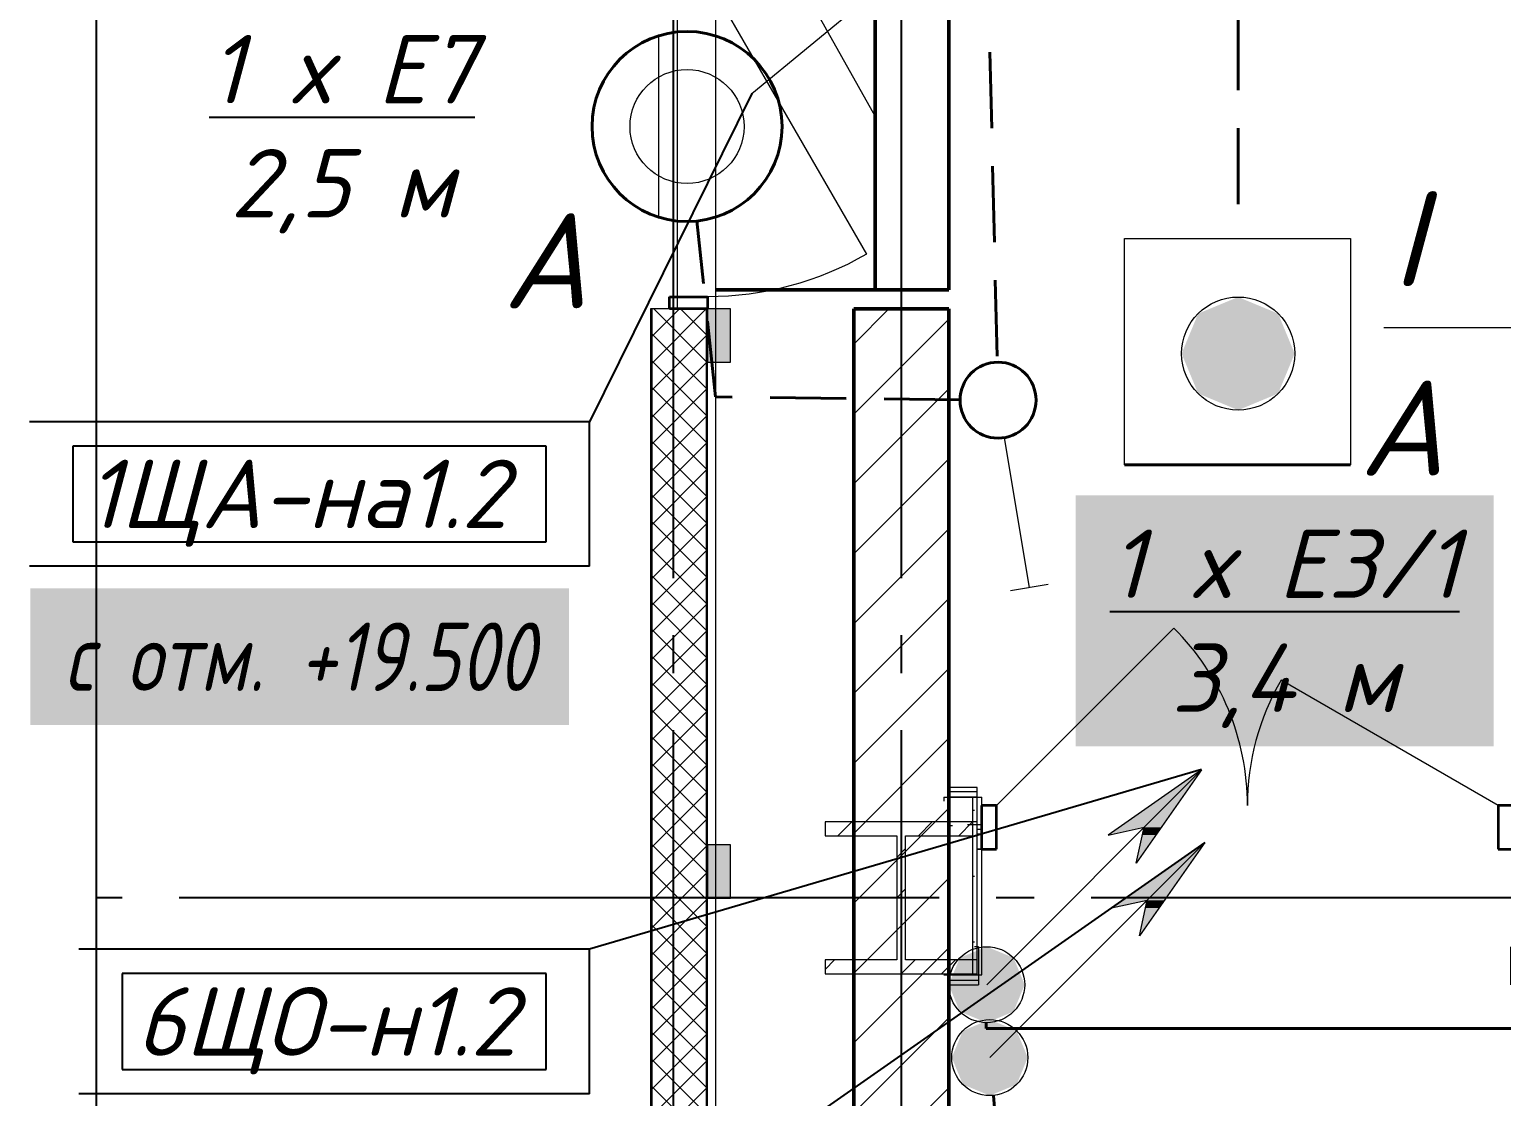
# Model space of a CAD drawing. Header units: millimetres. Extents: x 0 to 622, y 0 to 297.
# Drawn here: x 54.65 to 93.39, y 161.34 to 189.42 of the extents above; entities that cross this region are included whole.
import ezdxf

# ---------------------------------------------------------------- set-up
doc = ezdxf.new("R2010")
doc.units = ezdxf.units.MM
for name, pattern in [('JIS_02_2.0', [3, 2, -1]), ('ГОСТ 2.303 5', [24, 20, -1.5, 1, -1.5]), ('СПКБ-0000-000-АР#007$0$Achse', [2300, 0, -800, 1500, 0]), ('СПКБ-0000-000-АР#007$0$Штрихпунктирная', [900, 500, -200, 0, -200])]:
    doc.linetypes.add(name, pattern=pattern)
for name, color, linetype in [('Viewport1ForCustomObjects_0', 7, 'Continuous'), ('Viewport2ForCustomObjects_0', 7, 'Continuous'), ('СПКБ-0000-000-АР#007$0$Двери ArchiCAD', 7, 'Continuous'), ('СПКБ-0000-000-АР#007$0$Колонны новые', 7, 'Continuous'), ('СПКБ-0000-000-АР#007$0$Стены', 7, 'Continuous'), ('СПКБ-0000-000-АР#007$0$Фахверк', 7, 'Continuous'), ('Строительные оси', 7, 'Continuous'), ('ЭО_АВАРИЙНОЕ ОСВЕЩЕНИЕ', 7, 'Continuous'), ('ЭО_РАБОЧЕЕ ОСВЕЩЕНИЕ', 7, 'Continuous'), ('ЭС', 7, 'Continuous')]:
    doc.layers.add(name, color=color, linetype=linetype)
for name, color, linetype, lineweight in [('СПКБ-0000-000-АР#007$0$0_Ном._пера__20', 1, 'Continuous', 20), ('СПКБ-0000-000-АР#007$0$Выноска_Ном._пера__1', 7, 'Continuous', 13), ('СПКБ-0000-000-АР#007$0$Двери ArchiCAD_Ном._пера__1', 7, 'Continuous', 13), ('СПКБ-0000-000-АР#007$0$Двери ArchiCAD_Ном._пера__20', 1, 'Continuous', 20), ('СПКБ-0000-000-АР#007$0$Двери ArchiCAD_Ном._пера__6', 5, 'Continuous', 9), ('СПКБ-0000-000-АР#007$0$Колонны новые_Ном._пера__20', 1, 'Continuous', 20), ('СПКБ-0000-000-АР#007$0$Перекрытие_Ном._пера__1', 7, 'Continuous', 13), ('СПКБ-0000-000-АР#007$0$Стены_Ном._пера__1', 7, 'Continuous', 13), ('СПКБ-0000-000-АР#007$0$Стены_Ном._пера__20', 1, 'Continuous', 20), ('СПКБ-0000-000-АР#007$0$Стены_Ном._пера__6', 5, 'Continuous', 9), ('СПКБ-0000-000-АР#007$0$Фахверк_Ном._пера__1', 7, 'Continuous', 13)]:
    doc.layers.add(name, color=color, linetype=linetype, lineweight=lineweight)
for name, color, linetype, lineweight, true_color in [('СПКБ-0000-000-АР#007$0$0_Ном._пера__44', 7, 'Continuous', 18, 0x029e21), ('СПКБ-0000-000-АР#007$0$0_Ном._пера__58', 7, 'Continuous', 50, 0xdf0000), ('СПКБ-0000-000-АР#007$0$Двери ArchiCAD_Ном._пера__23', 7, 'Continuous', 35, 0xff6600), ('СПКБ-0000-000-АР#007$0$Двери ArchiCAD_Ном._пера__3', 7, 'Continuous', 18, 0xff6600), ('СПКБ-0000-000-АР#007$0$Двери ArchiCAD_Ном._пера__58', 7, 'Continuous', 50, 0xdf0000), ('СПКБ-0000-000-АР#007$0$Двери ArchiCAD_Ном._пера__68', 7, 'Continuous', 20, 0xfd4435), ('СПКБ-0000-000-АР#007$0$Колонны новые_Ном._пера__108', 7, 'Continuous', 13, 0xfd8379), ('СПКБ-0000-000-АР#007$0$Стены_Ном._пера__58', 7, 'Continuous', 50, 0xdf0000), ('СПКБ-0000-000-АР#007$0$Стены_Ном._пера__68', 7, 'Continuous', 20, 0xfd4435), ('СПКБ-0000-000-АР#007$0$Фахверк_Ном._пера__102', 7, 'Continuous', 13, 0xcccccc)]:
    doc.layers.add(name, color=color, linetype=linetype, lineweight=lineweight, true_color=true_color)
doc.styles.add('1.8', font='isocpeui.ttf', dxfattribs={"height": 1.8})
doc.styles.add('2.5', font='isocpeui.ttf')
doc.styles.add('CustomTextStyle142', font='isocpeui.ttf', dxfattribs={"width": 0.987755, "height": 1.8})
doc.styles.add('CustomTextStyle143', font='isocpeui.ttf', dxfattribs={"width": 0.987755, "height": 1.8})
pattern_1 = [(45, (0, 0), (-35.35534, 35.35534), []), (135, (0, 0), (35.35534, 35.35534), [])]
pattern_2 = [(0, (0, 0), (0, 173.2051), [0, -100]), (0, (50, 86.6), (0, 173.2051), [0, -100])]

# ---------------------------------------------------------------- blocks, each defined once
blk = doc.blocks.new('СПКБ-0000-000-АР#007$0$Металлическая Дверь 19')
at = {"layer": 'СПКБ-0000-000-АР#007$0$Двери ArchiCAD_Ном._пера__23', "color": 30, "linetype": 'Continuous', "lineweight": 35, "true_color": 0xff6600}
for p, q in [((-418, 0), (-450, 0)), ((-450, 0), (-450, -100)), ((-418, -100), (-418, 0)), ((450, 0), (418, 0)), ((418, 0), (418, -100)), ((450, -100), (450, 0)), ((-450, -100), (-418, -100)), ((418, -100), (450, -100))]:
    blk.add_line(p, q, dxfattribs=at)
at = {"layer": 'СПКБ-0000-000-АР#007$0$Двери ArchiCAD_Ном._пера__3', "color": 30, "linetype": 'Continuous', "lineweight": 18, "true_color": 0xff6600}
blk.add_line((418, 0), (-306, 418), dxfattribs=at)
blk.add_arc((418, 0), 836, 150, 180, dxfattribs=at)
at = {"layer": 'СПКБ-0000-000-АР#007$0$Двери ArchiCAD_Ном._пера__68', "color": 20, "linetype": 'Continuous', "lineweight": 20, "true_color": 0xfd4435}
for p, q in [((-450, 0), (-500, 0)), ((-450, 0), (-450, -3)), ((450, 0), (450, -3)), ((450, 0), (500, 0)), ((-450, -3), (-450, -100)), ((450, -3), (450, -100)), ((-450, -100), (-450, -147)), ((450, -100), (450, -147)), ((-450, -150), (-500, -150)), ((-450, -147), (-450, -150)), ((450, -147), (450, -150)), ((450, -150), (500, -150))]:
    blk.add_line(p, q, dxfattribs=at)
blk = doc.blocks.new('СПКБ-0000-000-АР#007$0$Стена_7', base_point=(17683.6, 3584))
at = {"layer": 'СПКБ-0000-000-АР#007$0$Стены_Ном._пера__68', "linetype": 'Continuous', "lineweight": 20, "true_color": 0xfd4435}
for points in [[(17683.6, 11435.2), (17683.6, 11295.2), (17686.6, 11295.2), (17686.6, 11435.2)], [(17833.6, 11295.2), (17833.6, 11435.2), (17830.6, 11435.2), (17830.6, 11295.2)], [(17683.6, 11295.2), (17683.6, 10025.2), (17686.6, 10025.2), (17686.6, 11295.2)], [(17833.6, 10025.2), (17833.6, 11295.2), (17830.6, 11295.2), (17830.6, 10025.2)], [(17683.6, 10025.2), (17683.6, 9885.2), (17686.6, 9885.2), (17686.6, 10025.2)], [(17833.6, 9885.2), (17833.6, 10025.2), (17830.6, 10025.2), (17830.6, 9885.2)], [(17683.6, 9885.2), (17683.6, 4025.2), (17686.6, 4025.2), (17686.6, 9885.2)], [(17833.6, 4025.2), (17833.6, 9885.2), (17830.6, 9885.2), (17830.6, 4025.2)]]:
    blk.add_hatch(color=20, dxfattribs=at).paths.add_polyline_path(points)
h = blk.add_hatch(dxfattribs=at)
h.set_pattern_fill('СЕТКА_5X5_ДИАГОНАЛЬНАЯ', color=20, style=0, pattern_type=2)
h.set_pattern_definition(pattern_1)
h.paths.add_polyline_path([(17830.6, 11295.2), (17830.6, 11435.2), (17686.6, 11435.2), (17686.6, 11295.2)])
h = blk.add_hatch(dxfattribs=at)
h.set_pattern_fill('СЕТКА_5X5_ДИАГОНАЛЬНАЯ', color=20, style=0, pattern_type=2)
h.set_pattern_definition(pattern_1)
h.paths.add_polyline_path([(17686.6, 11295.2), (17686.6, 10025.2), (17830.6, 10025.2), (17830.6, 11295.2)])
h = blk.add_hatch(dxfattribs=at)
h.set_pattern_fill('СЕТКА_5X5_ДИАГОНАЛЬНАЯ', color=20, style=0, pattern_type=2)
h.set_pattern_definition(pattern_1)
h.paths.add_polyline_path([(17830.6, 9885.2), (17830.6, 10025.2), (17686.6, 10025.2), (17686.6, 9885.2)])
h = blk.add_hatch(dxfattribs=at)
h.set_pattern_fill('СЕТКА_5X5_ДИАГОНАЛЬНАЯ', color=20, style=0, pattern_type=2)
h.set_pattern_definition(pattern_1)
h.paths.add_polyline_path([(17686.6, 9885.2), (17686.6, 4025.2), (17830.6, 4025.2), (17830.6, 9885.2)])
at = {"layer": 'СПКБ-0000-000-АР#007$0$Стены_Ном._пера__68', "color": 20, "linetype": 'Continuous', "lineweight": 20, "true_color": 0xfd4435}
for p, q in [((17683.6, 11435.2), (17683.6, 11385.2)), ((17686.6, 11435.2), (17683.6, 11435.2)), ((17686.6, 11435.2), (17686.6, 11295.2)), ((17733.6, 11435.2), (17686.6, 11435.2)), ((17830.6, 11435.2), (17733.6, 11435.2)), ((17830.6, 11435.2), (17830.6, 11295.2)), ((17830.6, 11295.2), (17830.6, 11435.2)), ((17833.6, 11435.2), (17830.6, 11435.2)), ((17833.6, 11435.2), (17833.6, 11385.2)), ((17686.6, 11295.2), (17686.6, 10025.2)), ((17830.6, 10025.2), (17830.6, 11295.2)), ((17686.6, 10025.2), (17686.6, 9885.2)), ((17830.6, 10025.2), (17830.6, 9885.2)), ((17830.6, 9885.2), (17830.6, 10025.2)), ((17686.6, 9885.2), (17686.6, 4025.2)), ((17830.6, 4025.2), (17830.6, 9885.2))]:
    blk.add_line(p, q, dxfattribs=at)
at = {"layer": 'СПКБ-0000-000-АР#007$0$Стены_Ном._пера__68', "color": 20, "linetype": 'Continuous', "lineweight": 20, "true_color": 0xfd4435, "flags": 128}
for points in [[(17683.6, 11435.2), (17683.6, 3584)], [(17833.6, 10025.2), (17833.6, 11295.2)], [(17833.6, 4025.2), (17833.6, 9885.2)]]:
    blk.add_lwpolyline(points, dxfattribs=at)
at = {"layer": 'СПКБ-0000-000-АР#007$0$Двери ArchiCAD', "color": 21, "linetype": 'Continuous', "lineweight": 18, "true_color": 0xff9955, "xscale": -1, "zscale": 1000, "rotation": 270}
blk.add_blockref('СПКБ-0000-000-АР#007$0$Металлическая Дверь 19', (17833.6, 11885.2), dxfattribs=at)
blk = doc.blocks.new('СПКБ-0000-000-АР#007$0$Простой Проем Двери')
at = {"layer": 'СПКБ-0000-000-АР#007$0$Двери ArchiCAD_Ном._пера__58', "color": 12, "linetype": 'Continuous', "lineweight": 50, "true_color": 0xdf0000}
for p, q in [((-450, 0), (-450, -250)), ((450, 0), (450, -250))]:
    blk.add_line(p, q, dxfattribs=at)
blk = doc.blocks.new('СПКБ-0000-000-АР#007$0$Стена_17', base_point=(18343.1, 18682.4))
at = {"layer": 'СПКБ-0000-000-АР#007$0$Стены_Ном._пера__20', "linetype": 'Continuous', "lineweight": 20}
h = blk.add_hatch(dxfattribs=at)
h.set_pattern_fill('КИРПИЧ_ОБЫКНОВЕННЫЙ', color=1, style=0, pattern_type=2)
h.set_pattern_definition([(45, (0, 0), (-91.9239, 91.9239), [])])
h.paths.add_polyline_path([(18218.1, 4089.1), (18468.1, 4089.1), (18468.1, 11435.2), (18218.1, 11435.2)])
at = {"layer": 'СПКБ-0000-000-АР#007$0$Стены_Ном._пера__58', "color": 12, "linetype": 'Continuous', "lineweight": 50, "true_color": 0xdf0000, "flags": 128}
for points in [[(18218.1, 11435.2), (18218.1, 4089.1)], [(18468.1, 4089.1), (18468.1, 11435.2)]]:
    blk.add_lwpolyline(points, dxfattribs=at)
at = {"layer": 'СПКБ-0000-000-АР#007$0$Двери ArchiCAD', "color": 21, "linetype": 'Continuous', "lineweight": 18, "true_color": 0xff9955, "xscale": -1, "zscale": 1000, "rotation": 270}
blk.add_blockref('СПКБ-0000-000-АР#007$0$Простой Проем Двери', (18468.1, 11885.2), dxfattribs=at)
blk = doc.blocks.new('СПКБ-0000-000-АР#007$0$Стена_18', base_point=(18455.3, 9683.2))
at = {"layer": 'СПКБ-0000-000-АР#007$0$Стены_Ном._пера__20', "linetype": 'Continuous', "lineweight": 20}
h = blk.add_hatch(dxfattribs=at)
h.set_pattern_fill('ШТУКАТУРКА', color=1, style=0, pattern_type=2)
h.set_pattern_definition(pattern_2)
h.paths.add_polyline_path([(18530.3, 10150.5), (18530.3, 9683.2), (18543.3, 9683.2), (18543.3, 10150.5)])
h = blk.add_hatch(dxfattribs=at)
h.set_pattern_fill('ШТУКАТУРКА', color=1, style=0, pattern_type=2)
h.set_pattern_definition(pattern_2)
h.paths.add_polyline_path([(18555.3, 9683.2), (18555.3, 10150.5), (18543.3, 10150.5), (18543.3, 9683.2)])
at = {"layer": 'СПКБ-0000-000-АР#007$0$Стены_Ном._пера__1', "color": 7, "linetype": 'Continuous', "lineweight": 13, "flags": 128}
for points in [[(18455.3, 10150.5), (18530.3, 10150.5)], [(18455.3, 9683.2), (18530.3, 9683.2)]]:
    blk.add_lwpolyline(points, dxfattribs=at)
at = {"layer": 'СПКБ-0000-000-АР#007$0$Стены_Ном._пера__1', "color": 7, "linetype": 'СПКБ-0000-000-АР#007$0$Achse', "lineweight": 13, "flags": 128}
blk.add_lwpolyline([(18455.3, 10150.5), (18455.3, 9683.2)], dxfattribs=at)
at = {"layer": 'СПКБ-0000-000-АР#007$0$Стены_Ном._пера__20', "color": 1, "linetype": 'Continuous', "lineweight": 20, "flags": 128}
for points in [[(18530.3, 10150.5), (18543.3, 10150.5)], [(18543.3, 10150.5), (18555.3, 10150.5)], [(18555.3, 9683.2), (18555.3, 10150.5)], [(18530.3, 9683.2), (18543.3, 9683.2)], [(18543.3, 9683.2), (18555.3, 9683.2)]]:
    blk.add_lwpolyline(points, dxfattribs=at)
at = {"layer": 'СПКБ-0000-000-АР#007$0$Стены_Ном._пера__68', "color": 20, "linetype": 'Continuous', "lineweight": 20, "true_color": 0xfd4435}
for p, q in [((18530.3, 10150.5), (18530.3, 9683.2)), ((18543.3, 9683.2), (18543.3, 10150.5))]:
    blk.add_line(p, q, dxfattribs=at)
blk = doc.blocks.new('СПКБ-0000-000-АР#007$0$Стена_25', base_point=(18543.2, 10076.6))
at = {"layer": 'СПКБ-0000-000-АР#007$0$Стены_Ном._пера__20', "linetype": 'Continuous', "lineweight": 20}
h = blk.add_hatch(dxfattribs=at)
h.set_pattern_fill('ШТУКАТУРКА', color=1, style=0, pattern_type=2)
h.set_pattern_definition(pattern_2)
h.paths.add_polyline_path([(18543.2, 10176.6), (18468.1, 10176.6), (18468.1, 10164.6), (18543.2, 10164.6)])
h = blk.add_hatch(dxfattribs=at)
h.set_pattern_fill('ШТУКАТУРКА', color=1, style=0, pattern_type=2)
h.set_pattern_definition(pattern_2)
h.paths.add_polyline_path([(18468.1, 10151.6), (18543.2, 10151.6), (18543.2, 10164.6), (18468.1, 10164.6)])
at = {"layer": 'СПКБ-0000-000-АР#007$0$Стены_Ном._пера__1', "color": 7, "linetype": 'Continuous', "lineweight": 13, "flags": 128}
for points in [[(18468.1, 10076.6), (18468.1, 10151.6)], [(18543.2, 10076.6), (18543.2, 10151.6)]]:
    blk.add_lwpolyline(points, dxfattribs=at)
at = {"layer": 'СПКБ-0000-000-АР#007$0$Стены_Ном._пера__1', "color": 7, "linetype": 'СПКБ-0000-000-АР#007$0$Achse', "lineweight": 13, "flags": 128}
blk.add_lwpolyline([(18468.1, 10076.6), (18543.2, 10076.6)], dxfattribs=at)
at = {"layer": 'СПКБ-0000-000-АР#007$0$Стены_Ном._пера__20', "color": 1, "linetype": 'Continuous', "lineweight": 20, "flags": 128}
for points in [[(18543.2, 10176.6), (18468.1, 10176.6)], [(18468.1, 10164.6), (18468.1, 10176.6)], [(18468.1, 10151.6), (18468.1, 10164.6)], [(18543.2, 10164.6), (18543.2, 10176.6)], [(18543.2, 10151.6), (18543.2, 10164.6)]]:
    blk.add_lwpolyline(points, dxfattribs=at)
at = {"layer": 'СПКБ-0000-000-АР#007$0$Стены_Ном._пера__68', "color": 20, "linetype": 'Continuous', "lineweight": 20, "true_color": 0xfd4435}
for p, q in [((18543.2, 10164.6), (18468.1, 10164.6)), ((18468.1, 10151.6), (18543.2, 10151.6))]:
    blk.add_line(p, q, dxfattribs=at)
blk = doc.blocks.new('СПКБ-0000-000-АР#007$0$Двупольная Дверь 19')
at = {"layer": 'СПКБ-0000-000-АР#007$0$Двери ArchiCAD_Ном._пера__1', "color": 7, "linetype": 'Continuous', "lineweight": 13}
for p, q in [((-700, -115), (-700, -75)), ((700, -115), (700, -75))]:
    blk.add_line(p, q, dxfattribs=at)
at = {"layer": 'СПКБ-0000-000-АР#007$0$Двери ArchiCAD_Ном._пера__1', "color": 7, "linetype": 'СПКБ-0000-000-АР#007$0$Achse', "lineweight": 13}
for p, q in [((-700, -115), (-737, -115)), ((700, -115), (737, -115))]:
    blk.add_line(p, q, dxfattribs=at)
at = {"layer": 'СПКБ-0000-000-АР#007$0$Двери ArchiCAD_Ном._пера__23', "color": 30, "linetype": 'Continuous', "lineweight": 35, "true_color": 0xff6600}
for p, q in [((-660, 0), (-700, 0)), ((-700, 0), (-700, -115)), ((-660, -115), (-660, 0)), ((700, 0), (660, 0)), ((660, 0), (660, -115)), ((700, -115), (700, 0)), ((-700, -115), (-660, -115)), ((660, -115), (700, -115))]:
    blk.add_line(p, q, dxfattribs=at)
at = {"layer": 'СПКБ-0000-000-АР#007$0$Двери ArchiCAD_Ном._пера__3', "color": 30, "linetype": 'Continuous', "lineweight": 18, "true_color": 0xff6600}
for p, q in [((-660, 0), (-193.3, 466.7)), ((660, 0), (88.4, 330))]:
    blk.add_line(p, q, dxfattribs=at)
for centre, start, end in [((-660, 0), 0, 45), ((660, 0), 150, 180)]:
    blk.add_arc(centre, 660, start, end, dxfattribs=at)
at = {"layer": 'СПКБ-0000-000-АР#007$0$Двери ArchiCAD_Ном._пера__6', "color": 5, "linetype": 'Continuous', "lineweight": 9}
for p, q in [((-700, -51), (-737, -51)), ((-700, -63), (-700, -51)), ((-700, -75), (-700, -63)), ((700, -63), (700, -51)), ((700, -51), (737, -51)), ((700, -75), (700, -63))]:
    blk.add_line(p, q, dxfattribs=at)
blk = doc.blocks.new('СПКБ-0000-000-АР#007$0$Стена_90', base_point=(24440.6, 10013.9))
at = {"layer": 'СПКБ-0000-000-АР#007$0$Стены_Ном._пера__20', "linetype": 'Continuous', "lineweight": 20}
h = blk.add_hatch(dxfattribs=at)
h.set_pattern_fill('ШТУКАТУРКА', color=1, style=0, pattern_type=2)
h.set_pattern_definition(pattern_2)
h.paths.add_polyline_path([(18554.3, 10077.9), (18543.2, 10077.9), (18543.2, 10065.9), (18554.3, 10065.9)])
h = blk.add_hatch(dxfattribs=at)
h.set_pattern_fill('ШТУКАТУРКА', color=1, style=0, pattern_type=2)
h.set_pattern_definition(pattern_2)
h.paths.add_polyline_path([(18543.2, 10053.9), (18554.3, 10053.9), (18554.3, 10065.9), (18543.2, 10065.9)])
at = {"layer": 'СПКБ-0000-000-АР#007$0$Стены_Ном._пера__1', "color": 7, "linetype": 'Continuous', "lineweight": 13}
blk.add_line((18554.3, 10013.9), (18554.3, 10053.9), dxfattribs=at)
at = {"layer": 'СПКБ-0000-000-АР#007$0$Стены_Ном._пера__1', "color": 7, "linetype": 'СПКБ-0000-000-АР#007$0$Achse', "lineweight": 13}
blk.add_line((18554.3, 10013.9), (18517.3, 10013.9), dxfattribs=at)
at = {"layer": 'СПКБ-0000-000-АР#007$0$Стены_Ном._пера__1', "color": 7, "linetype": 'Continuous', "lineweight": 13, "flags": 128}
blk.add_lwpolyline([(18543.2, 10013.9), (18543.2, 10053.9)], dxfattribs=at)
at = {"layer": 'СПКБ-0000-000-АР#007$0$Стены_Ном._пера__1', "color": 7, "linetype": 'СПКБ-0000-000-АР#007$0$Achse', "lineweight": 13, "flags": 128}
blk.add_lwpolyline([(18543.2, 10013.9), (18554.3, 10013.9)], dxfattribs=at)
at = {"layer": 'СПКБ-0000-000-АР#007$0$Стены_Ном._пера__6', "color": 5, "linetype": 'Continuous', "lineweight": 9}
for p, q in [((18554.3, 10077.9), (18517.3, 10077.9)), ((18554.3, 10065.9), (18554.3, 10077.9)), ((18554.3, 10053.9), (18554.3, 10065.9))]:
    blk.add_line(p, q, dxfattribs=at)
at = {"layer": 'СПКБ-0000-000-АР#007$0$Стены_Ном._пера__6', "color": 5, "linetype": 'Continuous', "lineweight": 9, "flags": 128}
for points in [[(18554.3, 10077.9), (18543.2, 10077.9)], [(18543.2, 10065.9), (18543.2, 10077.9)], [(18543.2, 10053.9), (18543.2, 10065.9)]]:
    blk.add_lwpolyline(points, dxfattribs=at)
at = {"layer": 'СПКБ-0000-000-АР#007$0$Стены_Ном._пера__68', "color": 20, "linetype": 'Continuous', "lineweight": 20, "true_color": 0xfd4435}
for p, q in [((18554.3, 10065.9), (18543.2, 10065.9)), ((18543.2, 10053.9), (18554.3, 10053.9))]:
    blk.add_line(p, q, dxfattribs=at)
at = {"layer": 'СПКБ-0000-000-АР#007$0$Двери ArchiCAD', "color": 21, "linetype": 'Continuous', "lineweight": 18, "true_color": 0xff9955, "zscale": 1000}
blk.add_blockref('СПКБ-0000-000-АР#007$0$Двупольная Дверь 19', (19254.3, 10128.9), dxfattribs=at)
blk = doc.blocks.new('СПКБ-0000-000-АР#007$0$Простой Проем Двери_2')
at = {"layer": 'СПКБ-0000-000-АР#007$0$Двери ArchiCAD_Ном._пера__1', "color": 7, "linetype": 'Continuous', "lineweight": 13}
for p, q in [((-700, 100), (-700, 25)), ((700, 100), (700, 25))]:
    blk.add_line(p, q, dxfattribs=at)
at = {"layer": 'СПКБ-0000-000-АР#007$0$Двери ArchiCAD_Ном._пера__20', "color": 1, "linetype": 'Continuous', "lineweight": 20}
for p, q in [((-700, 25), (-700, 12)), ((-700, 12), (-700, 0)), ((700, 25), (700, 12)), ((700, 12), (700, 0))]:
    blk.add_line(p, q, dxfattribs=at)
blk = doc.blocks.new('СПКБ-0000-000-АР#007$0$Стена_92', base_point=(18468.1, 9757.3))
at = {"layer": 'СПКБ-0000-000-АР#007$0$Стены_Ном._пера__20', "linetype": 'Continuous', "lineweight": 20}
h = blk.add_hatch(dxfattribs=at)
h.set_pattern_fill('ШТУКАТУРКА', color=1, style=0, pattern_type=2)
h.set_pattern_definition(pattern_2)
h.paths.add_polyline_path([(18546.3, 9682.3), (18468.1, 9682.3), (18468.1, 9669.3), (18546.3, 9669.3)])
h = blk.add_hatch(dxfattribs=at)
h.set_pattern_fill('ШТУКАТУРКА', color=1, style=0, pattern_type=2)
h.set_pattern_definition(pattern_2)
h.paths.add_polyline_path([(18468.1, 9657.3), (18546.3, 9657.3), (18546.3, 9669.3), (18468.1, 9669.3)])
at = {"layer": 'СПКБ-0000-000-АР#007$0$Стены_Ном._пера__1', "color": 7, "linetype": 'СПКБ-0000-000-АР#007$0$Achse', "lineweight": 13, "flags": 128}
blk.add_lwpolyline([(18546.3, 9757.3), (18468.1, 9757.3)], dxfattribs=at)
at = {"layer": 'СПКБ-0000-000-АР#007$0$Стены_Ном._пера__1', "color": 7, "linetype": 'Continuous', "lineweight": 13, "flags": 128}
blk.add_lwpolyline([(18468.1, 9757.3), (18468.1, 9682.3)], dxfattribs=at)
at = {"layer": 'СПКБ-0000-000-АР#007$0$Стены_Ном._пера__20', "color": 1, "linetype": 'Continuous', "lineweight": 20, "flags": 128}
for points in [[(18468.1, 9682.3), (18468.1, 9669.3)], [(18468.1, 9669.3), (18468.1, 9657.3)], [(18468.1, 9657.3), (18546.3, 9657.3)]]:
    blk.add_lwpolyline(points, dxfattribs=at)
at = {"layer": 'СПКБ-0000-000-АР#007$0$Стены_Ном._пера__68', "color": 20, "linetype": 'Continuous', "lineweight": 20, "true_color": 0xfd4435}
for p, q in [((18546.3, 9682.3), (18468.1, 9682.3)), ((18468.1, 9669.3), (18546.3, 9669.3))]:
    blk.add_line(p, q, dxfattribs=at)
at = {"layer": 'СПКБ-0000-000-АР#007$0$Двери ArchiCAD', "color": 21, "linetype": 'Continuous', "lineweight": 18, "true_color": 0xff9955, "zscale": 1000}
blk.add_blockref('СПКБ-0000-000-АР#007$0$Простой Проем Двери_2', (19246.3, 9657.3), dxfattribs=at)
blk = doc.blocks.new('СПКБ-0000-000-АР#007$0$Колонна_4', base_point=(18343.1, 9885.7))
at = {"layer": 'СПКБ-0000-000-АР#007$0$Колонны новые_Ном._пера__108', "linetype": 'Continuous', "lineweight": 13, "true_color": 0xfd8379}
h = blk.add_hatch(dxfattribs=at)
h.set_pattern_fill('СТАЛЬ', color=11, style=0, pattern_type=2)
h.set_pattern_definition([(45, (0, 0), (-159.099, 159.099), []), (45, (-53.03, 53.03), (-159.099, 159.099), [])])
h.paths.add_polyline_path([(18143.1, 9685.7), (18543.1, 9685.7), (18543.1, 9722.4), (18354.8, 9722.4), (18354.8, 10049.1), (18543.1, 10049.1), (18543.1, 10085.7), (18143.1, 10085.7), (18143.1, 10049.1), (18331.4, 10049.1), (18331.4, 9722.4), (18143.1, 9722.4)])
at = {"layer": 'СПКБ-0000-000-АР#007$0$Колонны новые_Ном._пера__20', "color": 1, "linetype": 'Continuous', "lineweight": 20}
for p, q in [((18543.1, 10085.7), (18143.1, 10085.7)), ((18143.1, 10085.7), (18143.1, 10049.1)), ((18543.1, 10049.1), (18543.1, 10085.7)), ((18143.1, 10049.1), (18331.4, 10049.1)), ((18331.4, 10049.1), (18331.4, 9722.4)), ((18354.8, 9722.4), (18354.8, 10049.1)), ((18354.8, 10049.1), (18543.1, 10049.1)), ((18331.4, 9722.4), (18143.1, 9722.4)), ((18143.1, 9722.4), (18143.1, 9685.7)), ((18543.1, 9722.4), (18354.8, 9722.4)), ((18543.1, 9685.7), (18543.1, 9722.4)), ((18143.1, 9685.7), (18543.1, 9685.7))]:
    blk.add_line(p, q, dxfattribs=at)
blk = doc.blocks.new('СПКБ-0000-000-АР#007$0$Колонна_43', base_point=(17863.6, 11365.2))
at = {"layer": 'СПКБ-0000-000-АР#007$0$Фахверк_Ном._пера__102', "linetype": 'Continuous', "lineweight": 13, "true_color": 0xcccccc}
blk.add_hatch(color=254, dxfattribs=at).paths.add_polyline_path([(17893.6, 11295.2), (17893.6, 11435.2), (17833.6, 11435.2), (17833.6, 11295.2)])
at = {"layer": 'СПКБ-0000-000-АР#007$0$Фахверк_Ном._пера__1', "color": 7, "linetype": 'Continuous', "lineweight": 13, "flags": 128}
blk.add_lwpolyline([(17893.6, 11295.2), (17893.6, 11435.2), (17833.6, 11435.2), (17833.6, 11295.2)], close=True, dxfattribs=at)
blk = doc.blocks.new('СПКБ-0000-000-АР#007$0$Колонна_45', base_point=(17863.6, 9955.2))
at = {"layer": 'СПКБ-0000-000-АР#007$0$Фахверк_Ном._пера__102', "linetype": 'Continuous', "lineweight": 13, "true_color": 0xcccccc}
blk.add_hatch(color=254, dxfattribs=at).paths.add_polyline_path([(17893.6, 9885.2), (17893.6, 10025.2), (17833.6, 10025.2), (17833.6, 9885.2)])
at = {"layer": 'СПКБ-0000-000-АР#007$0$Фахверк_Ном._пера__1', "color": 7, "linetype": 'Continuous', "lineweight": 13, "flags": 128}
blk.add_lwpolyline([(17893.6, 9885.2), (17893.6, 10025.2), (17833.6, 10025.2), (17833.6, 9885.2)], close=True, dxfattribs=at)
blk = doc.blocks.new('*E278')
at = {"layer": 'СПКБ-0000-000-АР#007$0$0_Ном._пера__20', "color": 1, "linetype": 'Continuous', "lineweight": 20}
blk.add_line((30.231, 91.245), (30.231, 81.245), dxfattribs=at)
at = {"layer": 'СПКБ-0000-000-АР#007$0$0_Ном._пера__44', "color": 104, "linetype": 'СПКБ-0000-000-АР#007$0$Штрихпунктирная', "lineweight": 18, "true_color": 0x029e21}
blk.add_line((101.703, 80.75), (48.831, 80.75), dxfattribs=at)
at = {"layer": 'СПКБ-0000-000-АР#007$0$0_Ном._пера__58', "color": 12, "linetype": 'Continuous', "lineweight": 50, "true_color": 0xdf0000}
for p, q in [((35.444, 89.745), (35.444, 81.745)), ((37.376, 89.745), (37.376, 81.745)), ((31.241, 81.745), (37.376, 81.745))]:
    blk.add_line(p, q, dxfattribs=at)
at = {"layer": 'СПКБ-0000-000-АР#007$0$Выноска_Ном._пера__1', "color": 7, "linetype": 'Continuous', "lineweight": 13}
blk.add_line((35.444, 86.317), (23.667, 107.28), dxfattribs=at)
at = {"layer": 'СПКБ-0000-000-АР#007$0$Перекрытие_Ном._пера__1', "color": 7, "linetype": 'Continuous', "lineweight": 13, "flags": 128}
blk.add_lwpolyline([(31.241, 166.164), (31.241, 0.75)], dxfattribs=at)
at = {"layer": 'СПКБ-0000-000-АР#007$0$Колонны новые', "color": 1, "lineweight": 20, "xscale": 0.01, "yscale": 0.01, "zscale": 0.01}
blk.add_blockref('СПКБ-0000-000-АР#007$0$Колонна_4', (36.126, 65.75), dxfattribs=at)
at = {"layer": 'СПКБ-0000-000-АР#007$0$Стены', "color": 20, "lineweight": 20, "true_color": 0xfd4435, "xscale": 0.01, "yscale": 0.01, "zscale": 0.01}
blk.add_blockref('СПКБ-0000-000-АР#007$0$Стена_7', (29.531, 2.733), dxfattribs=at)
at = {"layer": 'СПКБ-0000-000-АР#007$0$Стены', "color": 12, "lineweight": 50, "true_color": 0xdf0000, "xscale": 0.01, "yscale": 0.01, "zscale": 0.01}
for name, p in [('СПКБ-0000-000-АР#007$0$Стена_17', (36.126, 153.716)), ('СПКБ-0000-000-АР#007$0$Стена_90', (97.101, 67.032)), ('СПКБ-0000-000-АР#007$0$Стена_25', (38.126, 67.659)), ('СПКБ-0000-000-АР#007$0$Стена_18', (37.248, 63.724)), ('СПКБ-0000-000-АР#007$0$Стена_92', (37.376, 64.466))]:
    blk.add_blockref(name, p, dxfattribs=at)
at = {"layer": 'СПКБ-0000-000-АР#007$0$Фахверк', "color": 7, "lineweight": 13, "xscale": 0.01, "yscale": 0.01, "zscale": 0.01}
for name, p in [('СПКБ-0000-000-АР#007$0$Колонна_43', (31.331, 80.545)), ('СПКБ-0000-000-АР#007$0$Колонна_45', (31.331, 66.445))]:
    blk.add_blockref(name, p, dxfattribs=at)
blk = doc.blocks.new('*E279')
at = {"layer": 'Строительные оси', "color": 3, "linetype": 'ГОСТ 2.303 5', "lineweight": 25}
for p, q in [((15.188, 165.414), (15.189, 0)), ((21.188, 165.414), (21.188, 0)), ((118.188, 65), (0, 65))]:
    blk.add_line(p, q, dxfattribs=at)
at = {"layer": 'ЭО_АВАРИЙНОЕ ОСВЕЩЕНИЕ', "color": 7, "lineweight": 0}
for p, q in [((17.259, 86.161), (23.432, 91.25)), ((27.064, 82.346), (33.014, 82.346)), ((27.064, 76.396), (27.064, 82.346)), ((33.014, 82.346), (33.014, 76.396)), ((23.901, 77.108), (24.559, 73.163)), ((25.052, 73.245), (24.066, 73.081)), ((23.519, 60.799), (29.176, 66.455)), ((29.176, 66.455), (26.719, 64.735)), ((29.176, 66.455), (27.456, 63.998)), ((26.719, 64.735), (27.661, 64.94)), ((27.456, 63.998), (27.661, 64.94))]:
    blk.add_line(p, q, dxfattribs=at)
at = {"layer": 'ЭО_АВАРИЙНОЕ ОСВЕЩЕНИЕ', "color": 1, "linetype": 'JIS_02_2.0', "lineweight": 40}
for p, q in [((30.056, 91.25), (30.056, 82.346)), ((23.455, 90.251), (23.713, 79.094)), ((16.303, 78.182), (15.813, 82.809)), ((22.737, 78.106), (16.303, 78.182)), ((23.614, 59.803), (23.654, 59.374))]:
    blk.add_line(p, q, dxfattribs=at)
at = {"layer": 'ЭО_АВАРИЙНОЕ ОСВЕЩЕНИЕ', "color": 1, "lineweight": 40}
blk.add_line((33.014, 76.396), (27.064, 76.396), dxfattribs=at)
at = {"layer": 'ЭО_АВАРИЙНОЕ ОСВЕЩЕНИЕ', "color": 7, "lineweight": 0}
for points in [[(14.801, 87.68), (14.801, 82.91)], [(16.301, 87.68), (16.301, 82.91)]]:
    blk.add_lwpolyline(points, dxfattribs=at)
at = {"layer": 'ЭО_АВАРИЙНОЕ ОСВЕЩЕНИЕ', "color": 1, "lineweight": 40}
for centre, radius in [((15.551, 85.295), 2.5), ((23.736, 78.095), 1)]:
    blk.add_circle(centre, radius, dxfattribs=at)
at = {"layer": 'ЭО_АВАРИЙНОЕ ОСВЕЩЕНИЕ', "color": 7, "lineweight": 0}
for centre, radius in [((15.551, 85.295), 1.5), ((30.056, 79.321), 1.488), ((23.519, 60.799), 1)]:
    blk.add_circle(centre, radius, dxfattribs=at)
at = {"layer": 'ЭО_АВАРИЙНОЕ ОСВЕЩЕНИЕ', "color": 1, "lineweight": 0}
for points in [[(30.056, 80.808), (29.004, 80.373), (31.108, 80.373)], [(29.004, 80.373), (28.568, 79.321), (31.543, 79.321)], [(29.004, 80.373), (31.108, 80.373), (31.543, 79.321)], [(28.568, 79.321), (29.004, 78.269), (31.108, 78.269)], [(28.568, 79.321), (31.543, 79.321), (31.108, 78.269)], [(29.004, 78.269), (31.108, 78.269), (30.056, 77.833)], [(29.176, 66.455), (27.012, 64.94), (27.661, 64.94)], [(29.176, 66.455), (27.661, 64.94), (28.115, 64.94)], [(27.012, 64.94), (27.661, 64.94), (26.719, 64.735)], [(27.616, 64.735), (27.971, 64.735), (27.456, 63.998)], [(27.661, 64.94), (27.616, 64.735), (27.971, 64.735)], [(27.661, 64.94), (28.115, 64.94), (27.971, 64.735)]]:
    blk.add_solid(points, dxfattribs=at)
at = {"layer": 'ЭО_АВАРИЙНОЕ ОСВЕЩЕНИЕ', "color": 1, "lineweight": 40}
for points in [[(23.519, 61.799), (22.812, 61.506), (24.226, 61.506)], [(22.812, 61.506), (22.519, 60.799), (24.519, 60.799)], [(22.812, 61.506), (24.226, 61.506), (24.519, 60.799)], [(22.519, 60.799), (22.812, 60.091), (24.226, 60.091)], [(22.519, 60.799), (24.519, 60.799), (24.226, 60.091)], [(22.812, 60.091), (24.226, 60.091), (23.519, 59.799)]]:
    blk.add_solid(points, dxfattribs=at)
at = {"layer": 'ЭО_РАБОЧЕЕ ОСВЕЩЕНИЕ', "color": 7, "lineweight": 0}
for p, q in [((23.438, 62.717), (29.094, 68.373)), ((29.094, 68.373), (26.637, 66.653)), ((29.094, 68.373), (27.374, 65.916)), ((26.637, 66.653), (27.579, 66.858)), ((27.374, 65.916), (27.579, 66.858))]:
    blk.add_line(p, q, dxfattribs=at)
at = {"layer": 'ЭО_РАБОЧЕЕ ОСВЕЩЕНИЕ', "color": 5, "lineweight": 40}
for p, q in [((23.424, 61.56), (23.426, 61.717)), ((40.384, 61.56), (23.424, 61.56))]:
    blk.add_line(p, q, dxfattribs=at)
at = {"layer": 'ЭО_РАБОЧЕЕ ОСВЕЩЕНИЕ', "color": 7, "lineweight": 0}
blk.add_circle((23.438, 62.717), 1, dxfattribs=at)
at = {"layer": 'ЭО_РАБОЧЕЕ ОСВЕЩЕНИЕ', "color": 5, "lineweight": 0}
for points in [[(29.094, 68.373), (26.93, 66.858), (27.579, 66.858)], [(29.094, 68.373), (27.579, 66.858), (28.033, 66.858)], [(26.93, 66.858), (27.579, 66.858), (26.637, 66.653)], [(27.534, 66.653), (27.889, 66.653), (27.374, 65.916)], [(27.579, 66.858), (27.534, 66.653), (27.889, 66.653)], [(27.579, 66.858), (28.033, 66.858), (27.889, 66.653)]]:
    blk.add_solid(points, dxfattribs=at)
at = {"layer": 'ЭО_РАБОЧЕЕ ОСВЕЩЕНИЕ', "color": 5, "lineweight": 40}
for points in [[(23.438, 63.717), (22.73, 63.424), (24.145, 63.424)], [(22.73, 63.424), (22.438, 62.717), (24.438, 62.717)], [(22.73, 63.424), (24.145, 63.424), (24.438, 62.717)], [(22.438, 62.717), (22.73, 62.009), (24.145, 62.009)], [(22.438, 62.717), (24.438, 62.717), (24.145, 62.009)], [(22.73, 62.009), (24.145, 62.009), (23.438, 61.717)]]:
    blk.add_solid(points, dxfattribs=at)
blk = doc.blocks.new('CustomObjectsInViewport1_0')
at = {"layer": 'ЭС'}
for p, q in [((73.665, 187.73), (69.392, 179.098)), ((69.392, 179.098), (54.651, 179.098)), ((69.392, 175.298), (69.392, 179.098)), ((69.392, 175.298), (54.651, 175.298)), ((85.501, 169.943), (69.392, 165.218)), ((85.582, 168.025), (69.392, 156.707)), ((69.392, 165.218), (55.954, 165.218)), ((69.392, 161.418), (69.392, 165.218)), ((69.392, 161.418), (55.954, 161.418))]:
    blk.add_line(p, q, dxfattribs=at)
at = {"layer": 'ЭС', "color": 7, "true_color": 0xffffff}
for p, q in [((68.252, 178.458), (55.791, 178.458)), ((55.791, 178.458), (55.791, 175.938)), ((68.252, 175.938), (68.252, 178.458)), ((55.791, 175.938), (68.252, 175.938)), ((55.791, 175.938), (55.791, 175.938)), ((68.252, 164.578), (57.094, 164.578)), ((57.094, 164.578), (57.094, 162.058)), ((68.252, 162.058), (68.252, 164.578)), ((57.094, 162.058), (68.252, 162.058)), ((57.094, 162.058), (57.094, 162.058))]:
    blk.add_line(p, q, dxfattribs=at)
at = {"layer": 'ЭС', "width": 0.987755}
for s, style, p in [('1ЩА-на1.2', 'CustomTextStyle143', (56.151, 176.298)), ('6ЩО-н1.2', 'CustomTextStyle142', (57.454, 162.418))]:
    blk.add_text(s, height=1.8, dxfattribs=dict(at, style=style)).set_placement(p)

msp = doc.modelspace()

# ---------------------------------------------------------------- linework, layer by layer
at = {"layer": 'Defpoints', "linetype": 'Continuous'}
msp.add_lwpolyline([(56.406, 101.569), (193.594, 101.569), (193.594, 266.983), (56.406, 266.983)], close=True, dxfattribs=at)

# ---------------------------------------------------------------- block references
msp.add_blockref('*E278', (41.468, 100.819))
at = {"layer": 'Viewport1ForCustomObjects_0'}
msp.add_blockref('CustomObjectsInViewport1_0', (0, 0), dxfattribs=at)
at = {"layer": 'Viewport2ForCustomObjects_0'}
msp.add_blockref('*E279', (56.406, 101.569), dxfattribs=at)

# ---------------------------------------------------------------- texts
at = {"layer": 'ЭО_АВАРИЙНОЕ ОСВЕЩЕНИЕ', "color": 1, "char_height": 2.5, "attachment_point": 5, "style": '2.5'}
for insert in [(68.226, 183.329), (90.769, 178.929)]:
    msp.add_mtext('А', dxfattribs=dict(at, insert=insert))
at = {"layer": 'ЭО_РАБОЧЕЕ ОСВЕЩЕНИЕ', "attachment_point": 5}
for s, insert, char_height, style in [('{\\L1 x Е7\\P}2,5 м', (62.878, 186.662), 1.8, '1.8'), ('I', (90.92, 183.915), 2.5, '2.5')]:
    msp.add_mtext(s, dxfattribs=dict(at, insert=insert, char_height=char_height, style=style))
at = {"layer": 'ЭО_РАБОЧЕЕ ОСВЕЩЕНИЕ', "insert": (87.685, 173.65), "char_height": 1.8, "attachment_point": 5, "style": '1.8', "bg_fill": 1, "box_fill_scale": 1.5, "bg_fill_color": 7, "bg_fill_true_color": 16777215, "bg_fill_transparency": 0}
msp.add_mtext('{\\L1 x Е3/1\\P}3,4 м', dxfattribs=at)
at = {"layer": 'ЭС', "insert": (55.572, 173.814), "char_height": 1.8, "attachment_point": 1, "style": '1.8', "bg_fill": 1, "box_fill_scale": 1.5, "bg_fill_color": 7, "bg_fill_true_color": 16777215, "bg_fill_transparency": 0}
msp.add_mtext('{\\W0.8;с отм. +19.500}', dxfattribs=at)

doc.saveas('drawing.dxf')
